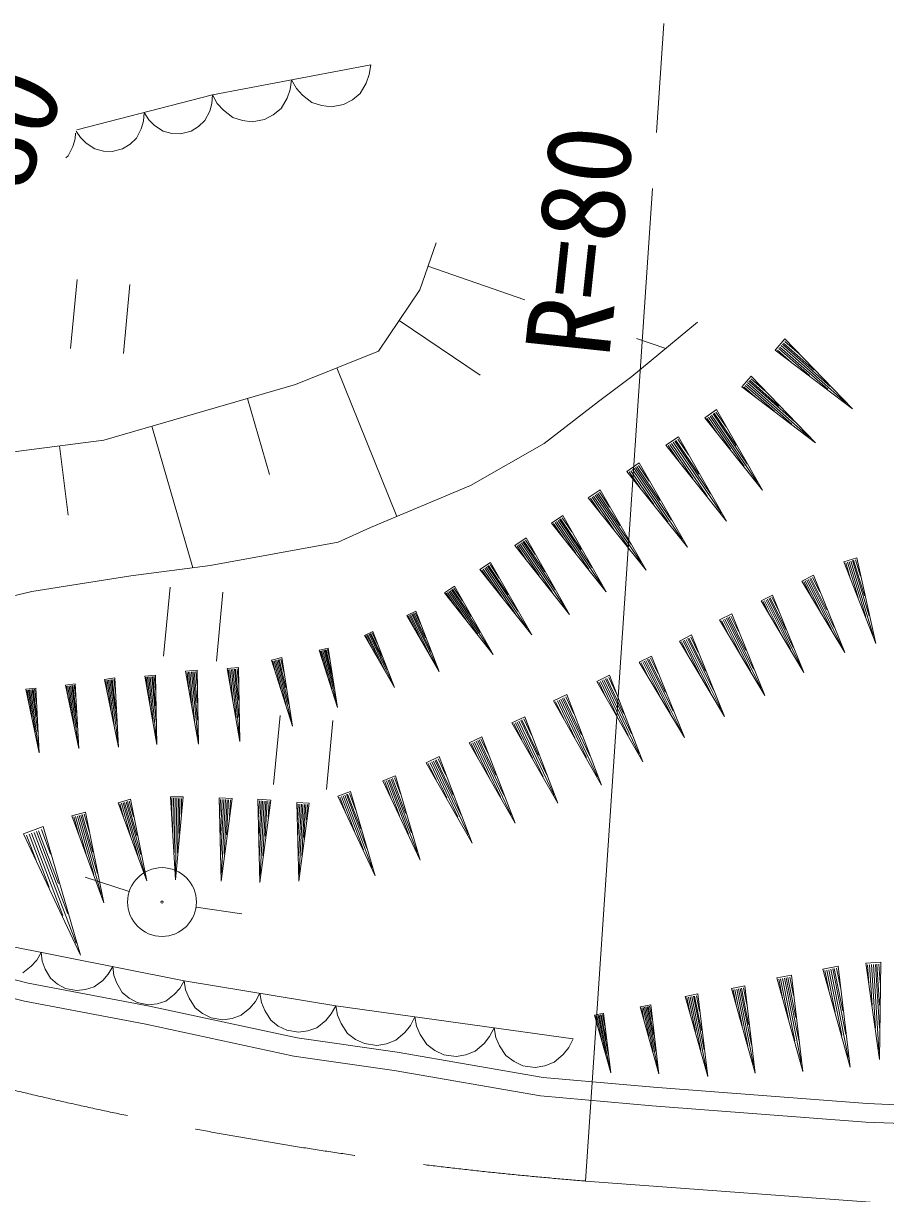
# Model space of a CAD drawing. Units: millimetres, scale not verified. Extents: x 40000 to 680000, y 20000 to 380000.
# Drawn here: x 277756 to 296438, y 274029 to 299393 of the extents above; entities that cross this region are included whole.
import ezdxf
from ezdxf.enums import TextEntityAlignment as Align

# ---------------------------------------------------------------- set-up
doc = ezdxf.new("R2010")
doc.units = ezdxf.units.MM
doc.header["$LTSCALE"] = 1000
doc.linetypes.add('CHAIN', pattern=[18.5, 12, -1.5, 3.5, -1.5])
for name, color, linetype, lineweight in [('M-BMK', 2, 'CHAIN', 13), ('M-GBD', 7, 'Continuous', 13), ('M-STR-HTXT', 7, 'Continuous', 13)]:
    doc.layers.add(name, color=color, linetype=linetype, lineweight=lineweight)
doc.styles.add('ＭＳ ゴシック', font='')
doc.styles.get('ＭＳ ゴシック').set_extended_font_data('MS Gothic')

msp = doc.modelspace()

# ---------------------------------------------------------------- linework, layer by layer
at = {"layer": 'M-BMK'}
msp.add_line((289937, 274302), (318971, 272140), dxfattribs=at)
msp.add_arc((296258, 354052), 80000, 249.68794, 265.46777, dxfattribs=at)
at = {"layer": 'M-GBD'}
for p, q in [((281856, 297843), (285282, 298492)), ((285184, 298096), (285251, 298282)), ((285251, 298282), (285282, 298492)), ((283538, 297957), (283569, 298167)), ((283569, 298167), (283671, 297983)), ((285053, 297876), (285184, 298096)), ((278914, 297084), (281856, 297843)), ((281841, 297657), (281856, 297843)), ((281856, 297843), (281958, 297658)), ((283471, 297772), (283538, 297957)), ((283671, 297983), (283805, 297835)), ((283805, 297835), (284008, 297678)), ((284884, 297737), (285053, 297876)), ((281793, 297491), (281841, 297657)), ((281958, 297658), (282092, 297511)), ((283171, 297413), (283340, 297552)), ((283340, 297552), (283471, 297772)), ((284008, 297678), (284216, 297611)), ((284216, 297611), (284429, 297585)), ((284429, 297585), (284695, 297635)), ((284695, 297635), (284884, 297737)), ((280310, 297108), (280358, 297275)), ((280358, 297275), (280373, 297460)), ((280373, 297460), (280473, 297304)), ((280473, 297304), (280599, 297183)), ((281550, 297159), (281690, 297290)), ((281690, 297290), (281793, 297491)), ((282092, 297511), (282295, 297354)), ((282295, 297354), (282503, 297287)), ((282503, 297287), (282716, 297261)), ((282716, 297261), (282981, 297311)), ((282981, 297311), (283171, 297413)), ((278903, 297057), (278990, 296922)), ((280207, 296908), (280310, 297108)), ((280599, 297183), (280786, 297057)), ((280786, 297057), (280972, 297010)), ((281160, 296999), (281390, 297059)), ((281390, 297059), (281550, 297159)), ((278827, 296725), (278875, 296892)), ((278875, 296892), (278885, 297011)), ((278990, 296922), (279116, 296800)), ((279116, 296800), (279303, 296674)), ((279907, 296676), (280067, 296777)), ((280067, 296777), (280207, 296908)), ((280972, 297010), (281160, 296999)), ((278674, 296477), (278725, 296525)), ((278725, 296525), (278827, 296725)), ((279303, 296674), (279489, 296627)), ((279489, 296627), (279678, 296617)), ((279678, 296617), (279907, 296676)), ((286344, 293616), (286698, 294640)), ((286521, 294128), (288619, 293403)), ((278919, 293842), (278776, 292349)), ((279922, 292239), (280065, 293733)), ((285449, 292292), (286344, 293616)), ((285897, 292954), (287655, 291766)), ((292363, 292915), (290938, 291737)), ((291044, 292565), (291675, 292346)), ((294258, 292555), (294042, 292311)), ((294226, 292463), (294891, 291876)), ((295724, 291042), (294258, 292555)), ((294565, 292228), (294258, 292499)), ((283650, 291567), (285449, 292292)), ((294042, 292311), (295724, 291042)), ((294401, 292043), (294094, 292314)), ((294122, 292345), (294787, 291758)), ((295185, 291463), (294150, 292377)), ((294178, 292408), (295570, 291178)), ((295240, 291525), (294206, 292440)), ((284550, 291930), (285850, 288706)), ((290938, 291737), (290214, 291198)), ((293525, 291745), (293320, 291513)), ((294921, 290304), (293525, 291745)), ((293817, 291434), (293525, 291692)), ((279499, 290361), (283650, 291567)), ((293320, 291513), (294921, 290304)), ((293662, 291257), (293369, 291516)), ((293396, 291546), (294029, 290986)), ((294408, 290705), (293422, 291576)), ((293449, 291606), (294775, 290433)), ((294461, 290765), (293475, 291636)), ((293495, 291658), (294128, 291098)), ((282613, 291265), (283092, 289615)), ((290214, 291198), (289038, 290285)), ((292775, 291021), (292519, 290846)), ((293439, 289839), (292700, 290927)), ((292725, 290944), (293200, 290245)), ((292981, 290647), (292762, 290969)), ((293771, 289279), (292775, 291021)), ((292519, 290846), (293771, 289279)), ((292787, 290514), (292568, 290837)), ((292601, 290860), (293075, 290161)), ((293373, 289794), (292634, 290882)), ((292667, 290905), (293661, 289440)), ((280537, 290662), (281428, 287595)), ((291948, 290435), (291679, 290253)), ((292994, 288607), (291948, 290435)), ((275640, 289864), (279499, 290361)), ((278535, 290236), (278728, 288737)), ((289038, 290285), (287446, 289379)), ((291679, 290253), (292994, 288607)), ((291960, 289904), (291730, 290243)), ((291765, 290266), (292263, 289532)), ((292575, 289148), (291800, 290290)), ((291834, 290314), (292879, 288776)), ((292645, 289195), (291869, 290337)), ((291895, 290355), (292394, 289621)), ((292164, 290043), (291934, 290381)), ((291101, 289867), (290831, 289684)), ((290831, 289684), (292146, 288038)), ((291112, 289336), (290882, 289674)), ((290917, 289698), (291416, 288964)), ((291728, 288579), (290952, 289722)), ((290987, 289745), (292031, 288208)), ((291797, 288627), (291021, 289769)), ((291047, 289786), (291546, 289053)), ((291317, 289474), (291086, 289813)), ((292146, 288038), (291101, 289867)), ((287446, 289379), (285277, 288465)), ((290253, 289285), (289996, 289111)), ((290144, 289169), (291139, 287705)), ((290916, 288104), (290177, 289192)), ((290202, 289208), (290677, 288509)), ((290458, 288911), (290239, 289234)), ((291248, 287544), (290253, 289285)), ((289996, 289111), (291248, 287544)), ((290264, 288779), (290045, 289102)), ((290078, 289124), (290553, 288425)), ((290850, 288059), (290111, 289147)), ((289443, 288728), (289199, 288563)), ((289395, 288655), (289844, 287990)), ((289637, 288372), (289430, 288679)), ((290383, 287070), (289443, 288728)), ((285277, 288465), (284574, 288148)), ((289199, 288563), (290383, 287070)), ((289452, 288247), (289245, 288554)), ((289277, 288576), (289725, 287910)), ((290007, 287561), (289308, 288597)), ((289340, 288618), (290280, 287224)), ((290070, 287603), (289371, 288639)), ((284574, 288148), (281803, 287643)), ((288651, 288241), (288407, 288077)), ((289277, 287117), (288579, 288153)), ((288603, 288169), (289051, 287503)), ((288845, 287885), (288638, 288193)), ((289591, 286584), (288651, 288241)), ((288407, 288077), (289591, 286584)), ((288660, 287761), (288453, 288068)), ((288484, 288089), (288933, 287424)), ((289214, 287075), (288516, 288110)), ((288547, 288132), (289487, 286737)), ((281803, 287643), (280084, 287422)), ((287880, 287709), (287649, 287553)), ((287834, 287640), (288260, 287010)), ((288064, 287372), (287868, 287663)), ((288771, 286139), (287880, 287709)), ((295814, 287811), (295532, 287726)), ((295532, 287726), (296224, 285950)), ((295681, 287349), (295574, 287704)), ((295610, 287715), (295843, 286947)), ((296008, 286530), (295646, 287726)), ((295683, 287737), (296170, 286128)), ((296081, 286552), (295719, 287748)), ((295746, 287756), (295979, 286988)), ((295895, 287414), (295787, 287769)), ((296224, 285950), (295814, 287811)), ((280084, 287422), (277938, 287082)), ((287649, 287553), (288771, 286139)), ((287889, 287254), (287693, 287545)), ((287722, 287565), (288148, 286934)), ((288414, 286604), (287752, 287585)), ((287782, 287605), (288673, 286284)), ((288474, 286644), (287812, 287625)), ((294875, 287430), (294625, 287306)), ((295013, 287072), (294856, 287386)), ((295552, 285757), (294875, 287430)), ((280933, 287172), (280791, 285678)), ((287097, 287196), (286878, 287049)), ((287054, 287131), (287455, 286535)), ((287271, 286877), (287085, 287152)), ((287938, 285713), (287097, 287196)), ((294625, 287306), (295552, 285757)), ((294824, 286977), (294667, 287292)), ((294699, 287308), (295038, 286627)), ((295259, 286264), (294732, 287324)), ((294764, 287340), (295474, 285914)), ((295323, 286296), (294796, 287356)), ((294820, 287368), (295159, 286687)), ((277938, 287082), (276594, 286762)), ((281937, 285569), (282079, 287062)), ((286878, 287049), (287938, 285713)), ((287105, 286766), (286920, 287040)), ((286948, 287059), (287349, 286464)), ((287601, 286152), (286976, 287078)), ((287004, 287097), (287845, 285850)), ((287657, 286190), (287032, 287116)), ((293991, 287001), (293741, 286877)), ((293741, 286877), (294668, 285327)), ((293815, 286878), (294154, 286198)), ((294375, 285835), (293848, 286894)), ((293880, 286910), (294590, 285484)), ((294439, 285867), (293912, 286927)), ((293936, 286939), (294275, 286258)), ((294129, 286642), (293972, 286957)), ((294668, 285327), (293991, 287001)), ((286259, 286654), (286064, 286561)), ((286362, 286374), (286245, 286620)), ((286764, 285344), (286259, 286654)), ((293939, 286548), (293783, 286862)), ((286064, 286561), (286764, 285344)), ((286214, 286303), (286096, 286549)), ((286121, 286561), (286376, 286028)), ((286543, 285743), (286147, 286574)), ((286172, 286586), (286706, 285467)), ((286594, 285767), (286197, 286598)), ((286216, 286607), (286471, 286073)), ((293105, 286593), (292841, 286462)), ((292841, 286462), (293819, 284827)), ((293051, 286115), (292885, 286447)), ((292919, 286464), (293277, 285745)), ((293510, 285362), (292954, 286481)), ((292988, 286498), (293737, 284992)), ((293578, 285396), (293022, 286515)), ((293047, 286527), (293405, 285809)), ((293250, 286215), (293085, 286546)), ((293819, 284827), (293105, 286593)), ((285327, 286216), (285145, 286129)), ((285145, 286129), (285796, 284999)), ((285284, 285890), (285175, 286118)), ((285198, 286130), (285435, 285634)), ((285590, 285369), (285222, 286141)), ((285245, 286152), (285741, 285114)), ((285637, 285392), (285269, 286163)), ((285286, 286172), (285523, 285676)), ((285422, 285955), (285313, 286184)), ((285796, 284999), (285327, 286216)), ((292234, 286137), (291970, 286006)), ((292949, 284370), (292234, 286137)), ((291970, 286006), (292949, 284370)), ((292180, 285659), (292015, 285991)), ((292049, 286008), (292407, 285289)), ((292640, 284906), (292083, 286025)), ((292117, 286042), (292866, 284536)), ((292708, 284940), (292151, 286059)), ((292176, 286071), (292534, 285353)), ((292380, 285759), (292215, 286090)), ((283355, 285646), (283129, 285593)), ((283503, 284641), (283277, 285601)), ((283299, 285606), (283444, 284989)), ((283399, 285329), (283332, 285614)), ((283586, 284159), (283355, 285646)), ((284363, 285852), (284167, 285806)), ((284167, 285806), (284563, 284563)), ((284252, 285542), (284194, 285789)), ((284219, 285795), (284346, 285260)), ((284441, 284969), (284245, 285801)), ((284270, 285807), (284534, 284687)), ((284492, 284981), (284295, 285813)), ((284314, 285817), (284440, 285282)), ((284401, 285577), (284343, 285824)), ((284563, 284563), (284363, 285852)), ((291363, 285681), (291100, 285550)), ((291837, 284484), (291280, 285602)), ((291306, 285615), (291663, 284896)), ((291509, 285302), (291344, 285634)), ((292078, 283914), (291363, 285681)), ((281519, 285375), (281272, 285352)), ((281272, 285352), (281548, 283771)), ((281548, 283771), (281519, 285375)), ((282416, 285433), (282169, 285409)), ((282169, 285409), (282445, 283828)), ((282229, 285074), (282200, 285384)), ((282232, 285387), (282296, 284714)), ((282364, 284343), (282263, 285390)), ((282295, 285393), (282430, 283984)), ((282427, 284349), (282327, 285396)), ((282351, 285399), (282415, 284726)), ((282417, 285091), (282387, 285402)), ((282445, 283828), (282416, 285433)), ((283129, 285593), (283586, 284159)), ((283227, 285289), (283160, 285573)), ((283189, 285580), (283335, 284963)), ((283445, 284627), (283219, 285587)), ((283248, 285594), (283553, 284302)), ((291100, 285550), (292078, 283914)), ((291309, 285203), (291144, 285535)), ((291178, 285552), (291536, 284833)), ((291769, 284450), (291212, 285568)), ((291246, 285585), (291996, 284080)), ((279741, 285205), (279510, 285175)), ((279510, 285175), (279818, 283703)), ((279577, 284863), (279539, 285153)), ((279569, 285157), (279651, 284528)), ((279726, 284182), (279599, 285160)), ((279629, 285164), (279799, 283848)), ((279785, 284190), (279658, 285168)), ((279681, 285171), (279762, 284543)), ((279752, 284885), (279714, 285175)), ((279818, 283703), (279741, 285205)), ((280619, 285267), (280388, 285245)), ((280388, 285245), (280646, 283763)), ((280444, 284930), (280416, 285221)), ((280446, 285224), (280506, 284593)), ((280570, 284245), (280476, 285227)), ((280506, 285230), (280632, 283908)), ((280630, 284251), (280536, 285233)), ((280558, 285235), (280618, 284604)), ((280620, 284947), (280592, 285238)), ((280646, 283763), (280619, 285267)), ((281332, 285016), (281303, 285326)), ((281335, 285330), (281399, 284657)), ((281467, 284285), (281366, 285333)), ((281398, 285336), (281533, 283926)), ((281530, 284291), (281430, 285339)), ((281454, 285341), (281518, 284668)), ((281520, 285034), (281490, 285344)), ((290459, 285264), (290179, 285131)), ((290179, 285131), (291176, 283391)), ((290393, 284762), (290225, 285115)), ((290261, 285132), (290624, 284369)), ((290862, 283961), (290298, 285149)), ((290334, 285166), (291093, 283567)), ((290934, 283995), (290370, 285183)), ((290397, 285196), (290759, 284433)), ((290605, 284863), (290438, 285216)), ((291176, 283391), (290459, 285264)), ((278024, 284987), (277809, 284959)), ((277809, 284959), (278097, 283585)), ((277872, 284667), (277836, 284938)), ((277864, 284942), (277940, 284355)), ((278010, 284032), (277892, 284945)), ((277920, 284949), (278079, 283720)), ((278066, 284040), (277947, 284953)), ((277968, 284955), (278044, 284369)), ((278035, 284689), (278000, 284959)), ((278097, 283585), (278024, 284987)), ((278881, 285076), (278666, 285048)), ((278666, 285048), (278954, 283673)), ((278729, 284756), (278693, 285027)), ((278721, 285030), (278797, 284444)), ((278867, 284121), (278749, 285034)), ((278777, 285037), (278936, 283809)), ((278923, 284128), (278805, 285041)), ((278825, 285044), (278901, 284457)), ((278892, 284777), (278857, 285048)), ((278954, 283673), (278881, 285076)), ((289533, 284846), (289239, 284707)), ((290286, 282879), (289533, 284846)), ((289239, 284707), (290286, 282879)), ((289463, 284319), (289288, 284689)), ((289326, 284707), (289706, 283906)), ((289956, 283478), (289363, 284725)), ((289401, 284743), (290198, 283064)), ((290031, 283514), (289439, 284761)), ((289468, 284775), (289848, 283973)), ((289686, 284425), (289510, 284795)), ((283318, 284392), (283176, 282899)), ((288619, 284365), (288339, 284232)), ((289337, 282492), (288619, 284365)), ((284322, 282790), (284464, 284283)), ((288339, 284232), (289337, 282492)), ((288553, 283863), (288386, 284215)), ((288422, 284232), (288785, 283469)), ((289022, 283062), (288458, 284250)), ((288494, 284267), (289254, 282668)), ((289095, 283096), (288531, 284284)), ((288558, 284297), (288920, 283533)), ((288766, 283964), (288598, 284316)), ((287692, 283932), (287412, 283799)), ((287567, 283834), (288326, 282235)), ((288167, 282663), (287603, 283851)), ((287630, 283864), (287992, 283101)), ((287838, 283531), (287670, 283883)), ((288409, 282059), (287692, 283932)), ((287412, 283799), (288409, 282059)), ((287625, 283430), (287458, 283783)), ((287494, 283800), (287857, 283037)), ((288094, 282629), (287530, 283817)), ((286764, 283500), (286484, 283367)), ((286484, 283367), (287482, 281626)), ((286698, 282998), (286530, 283350)), ((286567, 283367), (286929, 282604)), ((287167, 282197), (286603, 283384)), ((286639, 283402), (287398, 281803)), ((287239, 282231), (286675, 283419)), ((286702, 283432), (287065, 282668)), ((286910, 283099), (286743, 283451)), ((287482, 281626), (286764, 283500)), ((285818, 283083), (285543, 282979)), ((286352, 281254), (285818, 283083)), ((285543, 282979), (286352, 281254)), ((285716, 282613), (285585, 282960)), ((285621, 282973), (285905, 282222)), ((286098, 281818), (285657, 282987)), ((285692, 283000), (286287, 281427)), ((286169, 281845), (285728, 283014)), ((285754, 283024), (286038, 282273)), ((285925, 282692), (285794, 283039)), ((280076, 282576), (279807, 282500)), ((280428, 280805), (280076, 282576)), ((280941, 282631), (281052, 280829)), ((281220, 282626), (280941, 282631)), ((280967, 282248), (280972, 282599)), ((281008, 282598), (280996, 281838)), ((281025, 281414), (281044, 282598)), ((281052, 280829), (281220, 282626)), ((281080, 282597), (281055, 281004)), ((281097, 281413), (281116, 282596)), ((281143, 282596), (281131, 281836)), ((281178, 282244), (281184, 282595)), ((282000, 282607), (282040, 280802)), ((282278, 282592), (282000, 282607)), ((282010, 282224), (282030, 282574)), ((282066, 282572), (282024, 281813)), ((282036, 281389), (282101, 282570)), ((282040, 280802), (282278, 282592)), ((282137, 282568), (282050, 280978)), ((282108, 281385), (282173, 282566)), ((282200, 282565), (282158, 281805)), ((282221, 282212), (282241, 282563)), ((282839, 282575), (282879, 280770)), ((283117, 282560), (282839, 282575)), ((282879, 280770), (283117, 282560)), ((284846, 282748), (284570, 282644)), ((284570, 282644), (285380, 280919)), ((284744, 282278), (284613, 282625)), ((284649, 282638), (284933, 281887)), ((285126, 281483), (284684, 282652)), ((284720, 282665), (285314, 281092)), ((285197, 281510), (284755, 282678)), ((284782, 282689), (285066, 281938)), ((284953, 282357), (284822, 282704)), ((285380, 280919), (284846, 282748)), ((279807, 282500), (280428, 280805)), ((279941, 282141), (279846, 282479)), ((279881, 282488), (280086, 281756)), ((280235, 281358), (279916, 282498)), ((279950, 282508), (280380, 280974)), ((280304, 281378), (279985, 282517)), ((280011, 282525), (280216, 281792)), ((280145, 282198), (280050, 282536)), ((282849, 282192), (282869, 282542)), ((282905, 282540), (282863, 281781)), ((282875, 281356), (282940, 282538)), ((282976, 282536), (282889, 280946)), ((282947, 281352), (283012, 282534)), ((283039, 282533), (282997, 281773)), ((283060, 282180), (283080, 282530)), ((283683, 282503), (283721, 280799)), ((283947, 282489), (283683, 282503)), ((283693, 282141), (283711, 282472)), ((283745, 282470), (283706, 281753)), ((283718, 281352), (283779, 282468)), ((283721, 280799), (283947, 282489)), ((283813, 282466), (283731, 280964)), ((283786, 281348), (283847, 282464)), ((283873, 282463), (283833, 281746)), ((283893, 282130), (283911, 282461)), ((279105, 282300), (278807, 282216)), ((278807, 282216), (279496, 280332)), ((278955, 281816), (278850, 282192)), ((278888, 282202), (279116, 281389)), ((279282, 280947), (278927, 282213)), ((278965, 282224), (279443, 280520)), ((279359, 280969), (279004, 282235)), ((279033, 282243), (279261, 281429)), ((279181, 281880), (279076, 282255)), ((279496, 280332), (279105, 282300)), ((278182, 281986), (277761, 281827)), ((277761, 281827), (278997, 279194)), ((278027, 281269), (277826, 281798)), ((277881, 281818), (278314, 280672)), ((278610, 280055), (277935, 281839)), ((277989, 281859), (278897, 279459)), ((278718, 280096), (278043, 281880)), ((278084, 281895), (278518, 280749)), ((278345, 281389), (278145, 281918)), ((278997, 279194), (278182, 281986)), ((280047, 280579), (279096, 280888)), ((281502, 280240), (282492, 280095)), ((276595, 279564), (281242, 278640)), ((277927, 278957), (278046, 279090)), ((278046, 279090), (278144, 279256)), ((278144, 279256), (278166, 279066)), ((278166, 279066), (278229, 278897)), ((296334, 279043), (296010, 279022)), ((296010, 279022), (296306, 276937)), ((296306, 276937), (296334, 279043)), ((276993, 278811), (277863, 278591)), ((277742, 278816), (277927, 278957)), ((278229, 278897), (278347, 278696)), ((279476, 278649), (279595, 278782)), ((279595, 278782), (279693, 278948)), ((279693, 278948), (279715, 278759)), ((279715, 278759), (279778, 278589)), ((294399, 278767), (294079, 278704)), ((294647, 276676), (294399, 278767)), ((295411, 278961), (295077, 278895)), ((295077, 278895), (295672, 276770)), ((295205, 278444), (295122, 278865)), ((295165, 278873), (295346, 277962)), ((295490, 277463), (295208, 278882)), ((295251, 278891), (295630, 276981)), ((295576, 277480), (295295, 278899)), ((295327, 278906), (295508, 277994)), ((295459, 278494), (295376, 278915)), ((295672, 276770), (295411, 278961)), ((296075, 278579), (296049, 278988)), ((296090, 278990), (296147, 278105)), ((296220, 277615), (296132, 278993)), ((296174, 278996), (296293, 277141)), ((296304, 277620), (296216, 278998)), ((296248, 279000), (296304, 278115)), ((296321, 278595), (296295, 279003)), ((277863, 278591), (280486, 278094)), ((278347, 278696), (278498, 278570)), ((278498, 278570), (278669, 278475)), ((279103, 278450), (279291, 278509)), ((279291, 278509), (279476, 278649)), ((279778, 278589), (279896, 278389)), ((281145, 278475), (281242, 278640)), ((281242, 278640), (281272, 278442)), ((281242, 278640), (284523, 278101)), ((293387, 278529), (293098, 278472)), ((293612, 276637), (293387, 278529)), ((294079, 278704), (294647, 276676)), ((294202, 278273), (294123, 278675)), ((294164, 278683), (294336, 277813)), ((294473, 277337), (294205, 278691)), ((294246, 278700), (294608, 276877)), ((294556, 277353), (294287, 278708)), ((294318, 278714), (294491, 277844)), ((294444, 278321), (294365, 278723)), ((277777, 278200), (276882, 278426)), ((278669, 278475), (278909, 278428)), ((278909, 278428), (279103, 278450)), ((279896, 278389), (280048, 278262)), ((280048, 278262), (280218, 278168)), ((280841, 278201), (281025, 278341)), ((281025, 278341), (281145, 278475)), ((281272, 278442), (281345, 278265)), ((281345, 278265), (281475, 278059)), ((282786, 278193), (282882, 278371)), ((282882, 278371), (282913, 278172)), ((292370, 278357), (292096, 278303)), ((292096, 278303), (292583, 276564)), ((292202, 277934), (292134, 278278)), ((292169, 278285), (292317, 277539)), ((292434, 277131), (292204, 278292)), ((292239, 278299), (292549, 276736)), ((292505, 277145), (292275, 278306)), ((292301, 278311), (292449, 277565)), ((292409, 277975), (292341, 278319)), ((292583, 276564), (292370, 278357)), ((293098, 278472), (293612, 276637)), ((293209, 278082), (293137, 278446)), ((293175, 278453), (293331, 277666)), ((293455, 277235), (293212, 278460)), ((293249, 278468), (293576, 276818)), ((293529, 277250), (293286, 278475)), ((293314, 278481), (293470, 277693)), ((293428, 278126), (293356, 278489)), ((280407, 277702), (277777, 278200)), ((280218, 278168), (280458, 278120)), ((280458, 278120), (280652, 278142)), ((280486, 278094), (283688, 277402)), ((280652, 278142), (280841, 278201)), ((281475, 278059), (281639, 277931)), ((282476, 277894), (282665, 278048)), ((282665, 278048), (282786, 278193)), ((282913, 278172), (282985, 277996)), ((282985, 277996), (283115, 277789)), ((284426, 277923), (284523, 278101)), ((284523, 278101), (284560, 277895)), ((284523, 278101), (289671, 277384)), ((291350, 278122), (291122, 278077)), ((291122, 278077), (291528, 276628)), ((291210, 277769), (291153, 278056)), ((291182, 278062), (291305, 277440)), ((291403, 277100), (291212, 278068)), ((291241, 278074), (291499, 276771)), ((291462, 277112), (291271, 278079)), ((291293, 278084), (291416, 277462)), ((291383, 277803), (291326, 278090)), ((291528, 276628), (291350, 278122)), ((281639, 277931), (281822, 277837)), ((281822, 277837), (282076, 277796)), ((282076, 277796), (282279, 277825)), ((282279, 277825), (282476, 277894)), ((283115, 277789), (283280, 277661)), ((284116, 277624), (284306, 277779)), ((284306, 277779), (284426, 277923)), ((284560, 277895), (284639, 277713)), ((286143, 277674), (286239, 277862)), ((286239, 277862), (286276, 277656)), ((290328, 277937), (290130, 277898)), ((290130, 277898), (290482, 276643)), ((290206, 277632), (290157, 277880)), ((290182, 277885), (290289, 277347)), ((290374, 277052), (290208, 277890)), ((290233, 277896), (290457, 276767)), ((290425, 277062), (290259, 277901)), ((290278, 277904), (290385, 277366)), ((290356, 277661), (290307, 277910)), ((290482, 276643), (290328, 277937)), ((283280, 277661), (283462, 277568)), ((283462, 277568), (283716, 277526)), ((283716, 277526), (283919, 277556)), ((283919, 277556), (284116, 277624)), ((284639, 277713), (284780, 277501)), ((284780, 277501), (284955, 277372)), ((285827, 277355), (286021, 277520)), ((286021, 277520), (286143, 277674)), ((286276, 277656), (286355, 277474)), ((287859, 277435), (287955, 277623)), ((287955, 277623), (287992, 277416)), ((283688, 277402), (285855, 277091)), ((284955, 277372), (285148, 277279)), ((285148, 277279), (285414, 277242)), ((285414, 277242), (285624, 277278)), ((285624, 277278), (285827, 277355)), ((286355, 277474), (286496, 277262)), ((286496, 277262), (286671, 277132)), ((287543, 277116), (287737, 277281)), ((287737, 277281), (287859, 277435)), ((287992, 277416), (288072, 277235)), ((288072, 277235), (288213, 277023)), ((289575, 277196), (289671, 277384)), ((285792, 276696), (283617, 277008)), ((285855, 277091), (289016, 276543)), ((286671, 277132), (286864, 277040)), ((286864, 277040), (287130, 277003)), ((287130, 277003), (287340, 277039)), ((287340, 277039), (287543, 277116)), ((288213, 277023), (288387, 276893)), ((289259, 276877), (289453, 277042)), ((289453, 277042), (289575, 277196)), ((288387, 276893), (288580, 276801)), ((288580, 276801), (288846, 276764)), ((288846, 276764), (289056, 276800)), ((289056, 276800), (289259, 276877)), ((288964, 276146), (285792, 276696)), ((289016, 276543), (291411, 276333)), ((291411, 276333), (296037, 275980)), ((291378, 275934), (288964, 276146)), ((296037, 275980), (303512, 275655)), ((296013, 275580), (291378, 275934)), ((303490, 275256), (296013, 275580))]:
    msp.add_line(p, q, dxfattribs=at)
at = {"layer": 'M-GBD', "linetype": 'CHAIN'}
msp.add_line((283617, 277008), (280407, 277702), dxfattribs=at)
at = {"layer": 'M-GBD'}
for radius in [746, 22.5]:
    msp.add_circle((280760, 280348), radius, dxfattribs=at)
at = {"layer": 'M-STR-HTXT'}
for p, q in [((291633, 299393), (291473, 297025)), ((291391, 295815), (289937, 274302))]:
    msp.add_line(p, q, dxfattribs=at)

# ---------------------------------------------------------------- texts
at = {"layer": 'M-STR-HTXT', "style": 'ＭＳ ゴシック'}
for rotation, p in [(68.4, (277351, 293138)), (83.9, (290989, 292048))]:
    msp.add_text('R=80', height=1833, rotation=rotation, dxfattribs=at).set_placement(p, align=Align.BOTTOM_LEFT)

doc.saveas('drawing.dxf')
